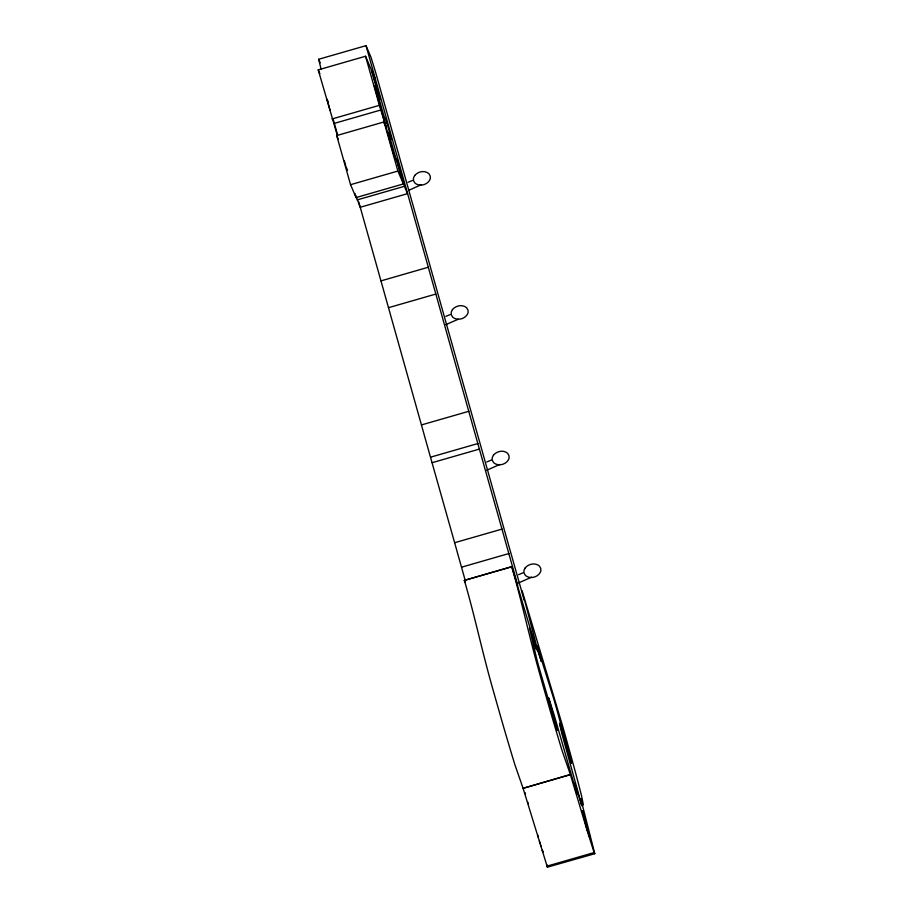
<?xml version="1.0" encoding="UTF-8"?>
<svg xmlns="http://www.w3.org/2000/svg" width="913" height="913" viewBox="0 0 913 913"><rect width="100%" height="100%" fill="white"/><g stroke="black" fill="none" stroke-linecap="round" stroke-linejoin="round"><path stroke-width="1.37" d="M547.446 867.35L523.081 788.25L514.886 764.695A98.353 2.659 73.9 0 1 511.714 754.241L509.534 746.982A102.085 2.762 73.9 0 1 506.099 735.387L504.957 731.496A63.83 1.723 73.9 0 1 501.602 719.946L493.716 692.271A78.552 2.123 73.9 0 1 490.897 682.171C481.471 648.378 474.189 613.89 464.363 580.36L511.794 566.665L535.029 644.51L536.068 649.006L529.46 627.95L536.684 658.707A49.987 1.358 73.9 0 0 539.252 668.225L557.455 730.537L548.713 697.989L554.065 714.674L577.084 794.63L574.403 783.422A38.061 1.027 73.9 0 1 574.517 783.388L575.35 785.317A38.061 1.027 73.9 0 1 575.955 787.029L581.832 805.757L561.746 733.23L559.543 723.29L571.504 763.416L556.61 708.739A49.987 1.358 73.9 0 0 553.415 697.749L537.004 645.48L541.306 661.434L538.077 651.642L522.099 590.711L562.066 724.169A78.552 2.123 73.9 0 1 565.044 734.634L572.371 760.997A63.83 1.723 73.9 0 1 575.133 771.165L576.012 774.418A102.085 2.762 73.9 0 1 578.454 783.708L579.858 789.163A98.353 2.659 73.9 0 1 581.684 796.456L583.384 804.867L580.736 798.658L594.785 853.723L547.458 867.145M464.363 580.36L465.162 582.129M569.027 774.852L523.092 788.307L570.431 774.726L562.225 751.057A98.353 2.659 73.9 0 1 559.041 740.614L556.873 733.356A102.085 2.762 73.9 0 1 553.438 721.761L552.297 717.858A63.83 1.723 73.9 0 1 548.941 706.32L541.044 678.633A78.552 2.123 73.9 0 1 538.225 668.533C528.844 634.718 521.437 600.195 511.725 566.653M511.668 566.79L464.329 580.417M421.007 184.825L409.127 190.178M499.776 464.489L486.72 470.252M531.526 577.21L518.47 582.973M458.315 319.23L445.727 324.674M408.065 182.292L412.482 180.454M445.829 316.377L450.246 314.54M486.834 461.955L491.251 460.106M518.584 574.676L523.001 572.828M321.102 69.205L318.671 59.277L366.01 45.65L371.055 57.439L375.608 72.31L477.579 434.782A31.031 0.845 73.9 0 1 479.439 441.287L509.682 548.896A24.012 0.651 73.9 0 1 511.451 555.07L517.249 575.647A25.085 0.673 73.9 0 1 519.2 582.54L524.267 600.514M337.205 134.976L318.215 69.879L365.542 56.252L371.066 69.137L379.934 99.357L372.082 71.499L375.232 78.838M332.035 118.975L379.374 105.337L385.982 126.451L384.042 121.931L336.714 135.569L350.546 184.688L356.07 197.573L403.409 183.935L396.459 159.284L404.413 186.309L407.563 193.647L360.224 207.274L355.922 195.827M333.975 123.483L381.303 109.857M384.179 123.643L386.884 122.867L391.563 139.461L388.516 132.362L396.333 160.106L393.377 153.224L374.33 85.571L377.274 92.464L383.848 115.78L386.884 122.867M350.546 184.688L397.885 171.051L403.409 183.935M357.086 199.936L404.413 186.309M465.002 579.664A25.085 0.673 73.9 0 1 463.53 574.391L457.744 553.837A24.012 0.651 73.9 0 1 456.123 547.994L425.526 439.587A31.031 0.845 73.9 0 1 423.803 433.367L380.961 280.884L428.3 267.247L366.01 45.65M388.516 307.681L435.843 294.054L471.131 419.74A31.031 0.845 73.9 0 0 472.866 425.96L503.462 534.367A24.012 0.651 73.9 0 0 505.072 540.199L510.869 560.765A25.085 0.673 73.9 0 0 512.718 567.407L517.751 585.301M421.532 424.91L468.86 411.284M430.616 457.162L477.944 443.524M432.169 462.686L479.508 449.059M454.708 542.71L502.047 529.084M461.601 567.167L508.929 553.54M546.819 866.197L594.146 852.559L594.785 853.723M318.671 59.277L320.189 62.814M318.215 69.879L319.87 73.748M328.463 102.644L326.991 99.197L330.186 110.553M336.714 135.569L338.164 138.947M346.05 166.851L347.522 170.297M594.123 852.491L587.561 831.983L582.323 810.584L590.209 838.522L587.778 830.944M542.196 850.231L542.79 851.955M534.721 643.414L535.794 646.632A32.606 0.879 73.9 0 0 536.878 649.554L537.415 650.798A32.606 0.879 73.9 0 0 537.825 651.38L537.723 650.421M435.843 294.054L428.3 267.247M540.439 844.571L541.078 846.671M539.389 841.01L540.085 843.384M587.162 830.613L570.431 774.726M528.262 803.828L527.76 802.071M365.542 56.252L379.374 105.337M384.042 121.931L397.885 171.051M537.62 834.847L538.305 837.278M358.695 201.807L380.961 280.884M354.917 193.465L356.07 197.573M333.302 119.683L337.536 134.736M344.304 160.654L345.696 165.607M525.42 793.819L525.374 792.906M546.967 864.839L547.366 866.631M542.619 850.574L542.893 851.84M414.696 175.467L413.452 178.001L413.486 180.58L414.901 183.057C419.729 187.256 428.323 184.711 430.308 178.686L430.263 176.106L428.859 173.63C424.705 170.035 418.051 171.427 414.696 175.467M452.46 309.564L451.216 312.086L451.262 314.665L452.665 317.142C457.493 321.342 466.087 318.797 468.072 312.771L468.038 310.192L466.623 307.715C462.48 304.12 455.827 305.524 452.46 309.564M493.465 455.131L492.221 457.664L492.255 460.243L493.671 462.72C498.498 466.92 507.092 464.375 509.077 458.349L509.032 455.758L507.628 453.282C503.474 449.687 496.82 451.09 493.465 455.131M525.215 567.852L523.971 570.385L524.005 572.965L525.42 575.441C530.248 579.641 538.841 577.096 540.827 571.07L540.781 568.491L539.378 566.014C535.223 562.419 528.57 563.812 525.215 567.852"/></g></svg>
